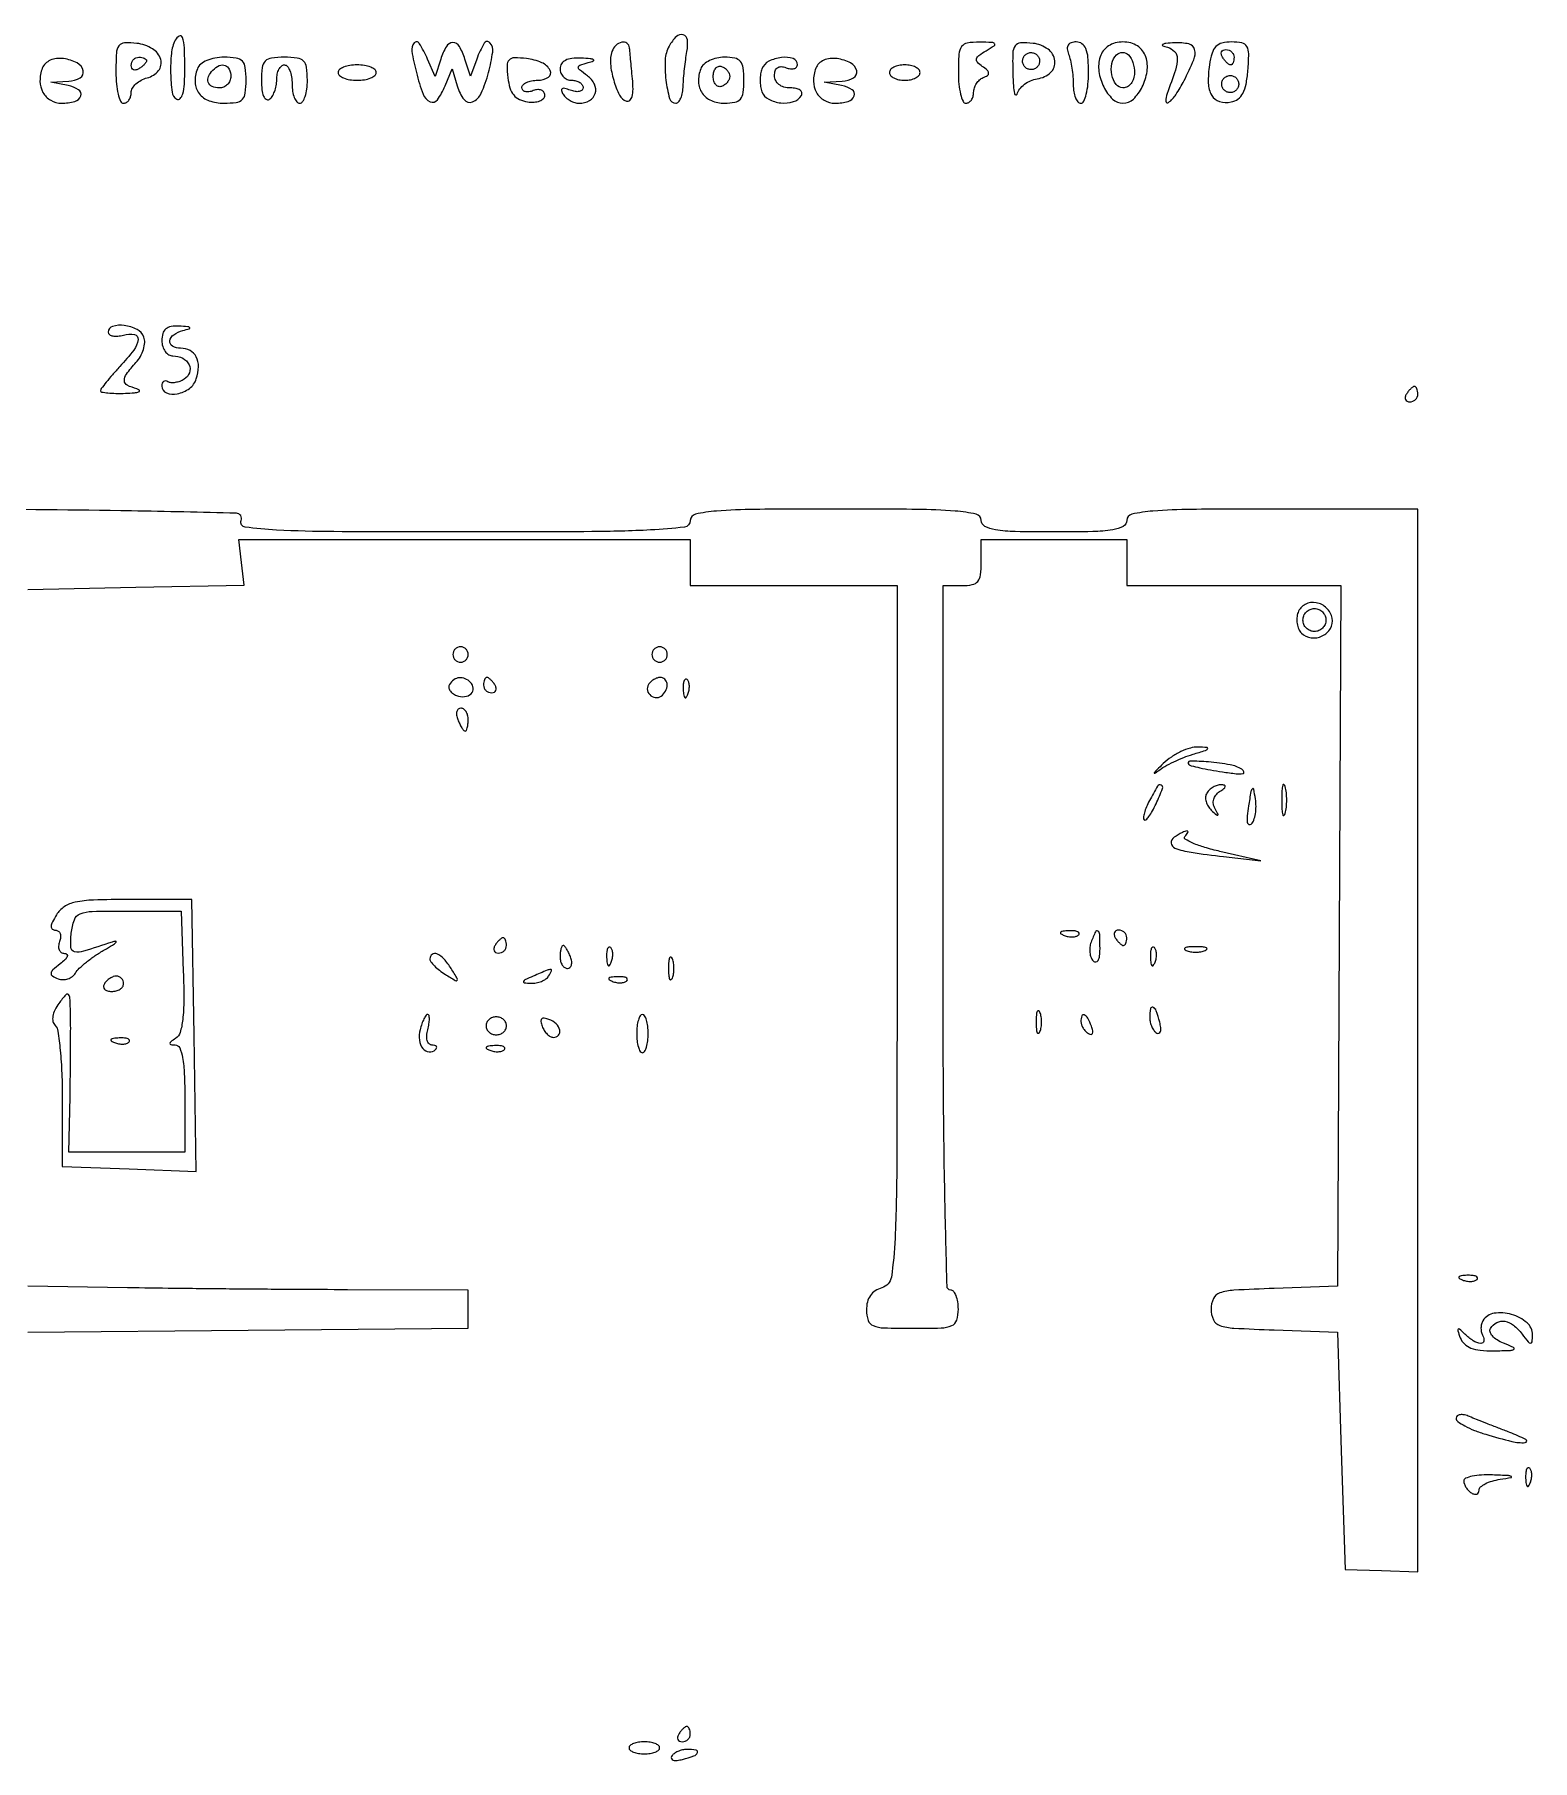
# Model space of a CAD drawing. Extents: x 11 to 385, y 23 to 483.
# Drawn here: x 183.4 to 379, y 255.6 to 481 of the extents above; entities that cross this region are included whole.
import ezdxf

# ---------------------------------------------------------------- set-up
doc = ezdxf.new("R2010")
doc.units = 0
doc.header["$MEASUREMENT"] = 0

msp = doc.modelspace()

# ---------------------------------------------------------------- linework, layer by layer
for points in [[(201.752712, 480.25, 0.087142), (201.249587, 478.496547, 0.032318), (201.144049, 475.921993, 0.027476), (201.33784, 473.460937, 0.224592), (201.935036, 472.54015, 0.357181), (202.383663, 472.599962, 0.122006), (202.727694, 473.21598, 0.051054), (202.939003, 474.488961, 0.01562), (203, 476.440983, 0.010589), (202.941057, 479.223766, 0.068631), (202.691341, 480.60072, 0.458227), (202.27233, 480.775408, 0.16476)], [(266.230582, 479.447544, 0.115714), (265.719778, 477.669843, 0.041874), (265.810443, 475.027705, 0.039407), (266.28981, 472.623091, 0.335626), (267.113499, 472, 0.224115), (267.458618, 472.162873, 0.071452), (267.761419, 472.660937, 0.055272), (267.981008, 473.388409, 0.037445), (268.07431, 474.25, -0.012054), (268.13288, 475.27423, -0.007013), (268.249995, 476.5, -0.007008), (268.40187, 477.72556, -0.011746), (268.568036, 478.75, 0.073439), (268.625064, 480.262885, 0.301643), (268.066398, 480.933115, 0.276874), (267.178002, 480.706074, 0.067645)], [(194, 476.066422, 0.023207), (194.072373, 474.507996, 0.037097), (194.29375, 473.194512, 0.042822), (194.612685, 472.253336, 0.297999), (195, 472, 0.137184), (195.381339, 472.106634, 0.100221), (195.70625, 472.406365, 0.086212), (195.92498, 472.854683, 0.070596), (196, 473.383369, -0.133901), (196.155335, 473.953005, -0.073191), (196.613048, 474.520689, -0.064356), (197.288945, 475.000752, -0.058383), (198.086974, 475.312493, 0.159799), (199.562251, 476.263722, 0.247762), (199.849964, 477.717077, 0.185223), (198.770009, 479.118397, 0.108672), (196.741449, 479.816422, 0.038125), (195.122166, 479.879119, 0.229406), (194.399088, 479.494809, 0.145541), (194.066314, 478.560648, 0.013291)], [(198, 477.559017, -0.151918), (197.934461, 477.34829, -0.038439), (197.70625, 477.066025, -0.035638), (197.382774, 476.768994, -0.029505), (197, 476.5, -0.082592), (196.6179, 476.343488, -0.161196), (196.29375, 476.3746, -0.182303), (196.078288, 476.586039, -0.108972), (196, 476.940983, -0.093332), (196.076123, 477.345238, -0.09642), (196.29375, 477.688914, -0.099167), (196.618444, 477.918938, -0.105053), (197, 478, -0.042167), (197.382849, 477.967655, -0.061769), (197.70625, 477.870461, -0.081139), (197.92554, 477.727648, -0.210953)], [(204.638374, 476.5, 0.100764), (204.34109, 474.72078, 0.156609), (204.864286, 473.269425, 0.145941), (206.173352, 472.326392, 0.083806), (208.106989, 472, 0.033516), (209.716668, 472.108023, 0.168965), (210.508916, 472.509245, 0.162719), (210.89769, 473.325216, 0.030516), (211, 475, 0.030516), (210.89769, 476.674784, 0.162719), (210.508916, 477.490755, 0.168965), (209.716668, 477.891977, 0.033516), (208.106989, 478, 0.045886), (206.931597, 477.891905, 0.056246), (205.877318, 477.570636, 0.065461), (205.070802, 477.088394, 0.134491)], [(213, 474.940983, 0.027979), (213.066344, 473.756294, 0.069343), (213.281216, 472.916013, 0.145541), (213.608231, 472.509855, 0.297719), (214, 472.5, 0.111412), (214.383556, 472.876024, 0.050262), (214.70625, 473.50665, 0.046318), (214.925923, 474.270704, 0.046881), (215, 475.059017, -0.049547), (215.073784, 475.801778, -0.069539), (215.29375, 476.429836, -0.089706), (215.618213, 476.852535, -0.186414), (216, 477, -0.226478), (216.382936, 476.817169, -0.074992), (216.70625, 476.265625, -0.057076), (216.926884, 475.457356, -0.038131), (217, 474.5, 0.038131), (217.073116, 473.542644, 0.057076), (217.29375, 472.734375, 0.074992), (217.617064, 472.182831, 0.226478), (218, 472, 0.254951), (218.384262, 472.209557, 0.06271), (218.70625, 472.88125, 0.048861), (218.927234, 473.850749, 0.031626), (219, 475, 0.030723), (218.896154, 476.688463, 0.167168), (218.5, 477.5, 0.167168), (217.688463, 477.896154, 0.030723), (216, 478, 0.030851), (214.30445, 477.895281, 0.16954), (213.495177, 477.495082, 0.1661), (213.101678, 476.67307, 0.029326)], [(233.227969, 476, 0.026316), (234.100027, 473.192781, 0.197686), (235.023573, 472.189734, 0.360679), (235.9816, 472.440503, 0.058963), (236.981163, 474.25), (237.897878, 476.5), (238.56557, 474.25, 0.086898), (239.454684, 472.463682, 0.348121), (240.554188, 472.164585, 0.189203), (241.697758, 473.292221, 0.039419), (242.654478, 476, 0.029853), (243.201164, 478.681096, 0.218414), (242.83758, 479.905675, 0.512539), (242.086065, 479.833952, 0.043547), (241.109298, 477.766423), (240.283044, 475.532847), (239.574134, 477.766423, 0.054043), (238.844523, 479.421009, 0.269426), (237.998499, 479.9067, 0.26717), (237.151613, 479.413504, 0.053442), (236.419647, 477.75), (235.704519, 475.5), (234.699445, 477.75, 0.032175), (233.611319, 479.817665, 0.512275), (232.938619, 479.868346, 0.219816), (232.64229, 478.782458, 0.020561)], [(245.176484, 475.323516, 0.044848), (245.452232, 473.988717, 0.098502), (245.940549, 473.072608, 0.113644), (246.69016, 472.492769, 0.072876), (247.75, 472.180449, 0.049645), (248.612232, 472.144327, 0.076795), (249.339804, 472.299882, 0.105749), (249.824479, 472.613722, 0.198925), (250, 473.037438, 0.147038), (249.879506, 473.438316, 0.152615), (249.559375, 473.699285, 0.117789), (249.073643, 473.770982, 0.069727), (248.5, 473.638374, -0.055937), (247.925634, 473.488865, -0.100118), (247.440625, 473.516384, -0.147206), (247.122486, 473.710807, -0.184534), (247, 474.031385, -0.202548), (247.156367, 474.401549, -0.084252), (247.611979, 474.715469, -0.06438), (248.285848, 474.92882, -0.044539), (249.083333, 475, 0.137671), (250.469779, 475.38912, 0.39578), (250.71275, 476.267625, 0.172809), (249.602387, 477.291015, 0.071412), (247.599365, 477.823516, 0.027199), (246.021149, 477.922871, 0.205196), (245.346861, 477.640732, 0.198261), (245.072796, 476.95114, 0.025237)], [(252, 476.5, 0.099038), (252.114514, 475.927543, 0.097945), (252.440625, 475.440625, 0.097945), (252.927543, 475.114514, 0.099038), (253.5, 475, -0.062722), (254.073532, 474.92777, -0.08088), (254.559375, 474.715469, -0.098158), (254.884506, 474.400789, -0.152681), (255, 474.031385, -0.206976), (254.863694, 473.716211, -0.140568), (254.511187, 473.534876, -0.090961), (253.97345, 473.527139, -0.049884), (253.335955, 473.701324, 0.026179), (252.613414, 473.936014, 0.196415), (252.263564, 473.891636, 0.357523), (252.170736, 473.652308, 0.059284), (252.394972, 473.169939, 0.074529), (252.77381, 472.722312, 0.053146), (253.311587, 472.34367, 0.053096), (253.91778, 472.086532, 0.073906), (254.5, 472, 0.12798), (255.83949, 472.348565, 0.194195), (256.584821, 473.273973, 0.189094), (256.489059, 474.478105, 0.122175), (255.580862, 475.564531, -0.01092), (254.529729, 476.368945, -0.242549), (254.377717, 476.709488, -0.30877), (254.582354, 476.975881, -0.015934), (255.678087, 477.296825, 0.031786), (256.335452, 477.512206, 0.612186), (256.350808, 477.678722, 0.122452), (255.946816, 477.812782, 0.008639), (254.75, 477.883999, 0.03699), (253.540605, 477.845541, 0.090377), (252.689, 477.595118, 0.135487), (252.186045, 477.13992, 0.142417)], [(258.774718, 478.75, 0.109367), (258.580351, 477.138876, 0.046624), (258.994881, 474.994898, 0.045554), (259.754763, 473.065652, 0.198233), (260.664916, 472.278361, 0.274858), (261.100231, 472.373294, 0.140179), (261.398702, 472.870016, 0.066887), (261.522076, 473.821483, 0.023308), (261.45117, 475.204222, -0.000269), (261.322626, 476.521111, -0.00033), (261.203948, 477.752178, -0.000274), (261.105408, 478.787431, -0.00236), (261.063836, 479.25, 0.221828), (260.729868, 479.831269, 0.209946), (260.058333, 479.96658, 0.140829), (259.282954, 479.548144, 0.11505)], [(270.361626, 476.5, 0.099886), (270.070323, 474.775027, 0.144102), (270.551181, 473.314458, 0.143736), (271.747865, 472.344768, 0.099194), (273.468615, 472, 0.046258), (274.815545, 472.124881, 0.172948), (275.539051, 472.546281, 0.146144), (275.902395, 473.380785, 0.030112), (276, 475, 0.030112), (275.902395, 476.619215, 0.146144), (275.539051, 477.453719, 0.172948), (274.815545, 477.875119, 0.046258), (273.468615, 478, 0.055002), (272.457712, 477.888458, 0.057561), (271.511741, 477.559375, 0.06413), (270.767801, 477.074238, 0.125259)], [(278.361626, 476.5, 0.055611), (278.183129, 475.816089, 0.036064), (278.12419, 475, 0.036064), (278.183129, 474.183911, 0.055611), (278.361626, 473.5, 0.182021), (279.236451, 472.515555, 0.0971), (280.818495, 472.042427, 0.097302), (282.459263, 472.202068, 0.183581), (283.5, 473, 0.202618), (283.558599, 473.378123, 0.181468), (283.33165, 473.70625, 0.104212), (282.804599, 473.928459, 0.047867), (282.059017, 474, -0.067834), (281.229093, 474.113115, -0.098262), (280.570322, 474.445116, -0.113153), (280.150186, 474.961765, -0.114848), (280, 475.606989, -0.077669), (280.099775, 476.245425, -0.166102), (280.393809, 476.640962, -0.166138), (280.868337, 476.773866, -0.07771), (281.5, 476.638374, 0.055937), (282.074366, 476.488865, 0.100118), (282.559375, 476.516384, 0.147206), (282.877514, 476.710807, 0.184534), (283, 477.031385, 0.32549), (282.427264, 477.817982, 0.106946), (280.916691, 477.968044, 0.086969), (279.247983, 477.474498, 0.187999)], [(304, 476, 0.023598), (304.07239, 474.467056, 0.037669), (304.29375, 473.175, 0.04382), (304.612873, 472.251055, 0.295869), (305, 472, 0.140362), (305.381338, 472.109202, 0.099913), (305.70625, 472.416146, 0.085122), (305.925077, 472.8752, 0.068857), (306, 473.416667, -0.080037), (306.093358, 473.99615, -0.064268), (306.367188, 474.566178, -0.065096), (306.772087, 475.040891, -0.087504), (307.25, 475.340536, 0.053056), (307.805912, 475.638108, 0.270024), (307.951349, 475.942412, 0.193169), (307.773103, 476.299242, 0.02876), (307.130023, 476.807036, -0.052109), (306.503399, 477.351112, -0.253048), (306.388276, 477.790984, -0.17745), (306.689534, 478.239992, -0.025575), (307.630023, 478.852758, 0.012248), (308.700075, 479.510012, 0.441438), (308.742459, 479.766027, 0.220736), (308.415432, 479.931707, 0.005843), (306.75, 479.969591, 0.042151), (305.165992, 479.853442, 0.204661), (304.419974, 479.384484, 0.136644), (304.074907, 478.39085, 0.015662)], [(311.116001, 475.816422, 0.010181), (311.189653, 474.258147, 0.035741), (311.328787, 473.263948, 0.285379), (311.501321, 473.084757, 0.411402), (311.677483, 473.188506, -0.102149), (312.010217, 473.857489, -0.064146), (312.63498, 474.472514, -0.060514), (313.441475, 474.943481, -0.06667), (314.311481, 475.188506, 0.152666), (316.047755, 476.015206, 0.240525), (316.603887, 477.532385, 0.208302), (315.710184, 479.052576, 0.129222), (313.75, 479.816422, 0.03795), (312.105929, 479.880073, 0.242413), (311.40168, 479.483536, 0.142044), (311.103911, 478.521366, 0.0112)], [(314.447214, 476.91459, -0.099038), (314.151486, 476.597789, -0.097945), (313.755524, 476.417584, -0.097945), (313.320774, 476.401684, -0.099038), (312.91459, 476.552786, -0.099038), (312.597789, 476.848514, -0.097945), (312.417584, 477.244476, -0.097945), (312.401684, 477.679226, -0.099038), (312.552786, 478.08541, -0.099038), (312.848514, 478.402211, -0.097945), (313.244476, 478.582416, -0.097945), (313.679226, 478.598316, -0.099038), (314.08541, 478.447214, -0.099038), (314.402211, 478.151486, -0.097945), (314.582416, 477.755524, -0.097945), (314.598316, 477.320774, -0.099038)], [(318.393011, 478.418213, -0.037334), (318.626269, 477.641583, -0.016637), (318.821697, 476.590725, -0.016361), (318.955618, 475.459904, -0.021293), (319, 474.418213, 0.03946), (319.073191, 473.49225, 0.058656), (319.29375, 472.71035, 0.077138), (319.617261, 472.178026, 0.22119), (320, 472, 0.295869), (320.387127, 472.251055, 0.04382), (320.70625, 473.175, 0.037669), (320.92761, 474.467056, 0.023598), (321, 476, 0.019442), (320.923945, 477.955252, 0.076211), (320.649563, 479.127718, 0.145092), (320.147221, 479.761545, 0.154318), (319.393011, 480, 0.076855), (318.737605, 479.898658, 0.176865), (318.348199, 479.59835, 0.16701), (318.230887, 479.103551, 0.067159)], [(322.511989, 478.037773, 0.112925), (322.356457, 476.155312, 0.079438), (322.988783, 474.11843, 0.08703), (324.143761, 472.544851, 0.193358), (325.5, 472, 0.193358), (326.856239, 472.544851, 0.08703), (328.011217, 474.11843, 0.079438), (328.643543, 476.155312, 0.112925), (328.488011, 478.037773, 0.084981), (328.067079, 478.852493, 0.086033), (327.400601, 479.476769, 0.08095), (326.525756, 479.866951, 0.064584), (325.5, 480, 0.064584), (324.474244, 479.866951, 0.08095), (323.599399, 479.476769, 0.086033), (322.932921, 478.852493, 0.084981)], [(327, 475.940983, -0.075715), (326.887055, 475.199409, -0.089148), (326.559375, 474.570164, -0.100726), (326.07204, 474.149516, -0.128528), (325.5, 474, -0.23786), (324.596501, 474.455589, -0.110313), (324.049944, 475.689495, -0.096656), (324.043202, 477.179555, -0.150422), (324.63948, 478.306147, -0.200942), (325.423574, 478.627349, -0.197139), (326.210711, 478.297246, -0.124017), (326.799531, 477.309671, -0.072845)], [(331.291574, 479.302668, -0.136389), (332.234565, 478.756188, -0.197609), (332.591032, 477.874675, -0.077887), (332.340147, 476.333517, -0.010662), (331.255784, 473.25, 0.101306), (331.098598, 472.260624, 0.60637), (331.457404, 472.093346, 0.084768), (332.402722, 473.112695, 0.025344), (333.47432, 474.95034, 0.020183), (334.741982, 477.66491, 0.16132), (334.846332, 479.023768, 0.288584), (334.107947, 479.733554, 0.061555), (332.25, 479.883999, 0.009565), (331.094161, 479.813073, 0.116727), (330.675296, 479.677596, 0.609729), (330.686973, 479.509867, 0.03804)], [(336.790106, 477.023261, 0.042226), (336.641693, 474.606271, 0.126643), (337.087441, 473.026553, 0.191678), (338.09642, 472.235252, 0.119007), (339.619827, 472.159924, 0.112915), (340.50713, 472.548076, 0.111128), (341.143559, 473.285226, 0.075206), (341.564905, 474.473609, 0.026966), (341.810365, 476.258317, 0.016109), (341.921169, 478.448709, 0.135101), (341.678163, 479.399417, 0.216377), (341.035837, 479.863618, 0.049943), (339.673865, 480, 0.058402), (338.42678, 479.853837, 0.142942), (337.631308, 479.401224, 0.120677), (337.123828, 478.533784, 0.03587)], [(340, 478, -0.042167), (339.967655, 477.617151, -0.061769), (339.870461, 477.29375, -0.081139), (339.727648, 477.07446, -0.210953), (339.559017, 477, -0.151918), (339.34829, 477.065539, -0.038439), (339.066025, 477.29375, -0.035638), (338.768994, 477.617226, -0.029505), (338.5, 478, -0.082592), (338.343488, 478.3821, -0.161196), (338.3746, 478.70625, -0.182303), (338.586039, 478.921712, -0.108972), (338.940983, 479, -0.093332), (339.345238, 478.923877, -0.09642), (339.688914, 478.70625, -0.099167), (339.918938, 478.381556, -0.105053)], [(184.38854, 476.570137, 0.09405), (184.085255, 474.892589, 0.124489), (184.47739, 473.396833, 0.138615), (185.487256, 472.375136, 0.129656), (186.909598, 472, 0.067292), (188.6202, 472.231267, 0.24073), (189.409645, 472.95389, 0.357047), (189.136089, 473.755708, 0.091817), (187.764831, 474.292323), (185.5, 474.727636), (187.833333, 474.863818, 0.116177), (189.316718, 475.305856, 0.32903), (189.726365, 476.237848, 0.222599), (188.938577, 477.253572, 0.081931), (187.167201, 477.820137, 0.063906), (186.252824, 477.836988, 0.078542), (185.430122, 477.612861, 0.087722), (184.786593, 477.174738, 0.108336)], [(209, 475.5, -0.099038), (208.885486, 474.927543, -0.097945), (208.559375, 474.440625, -0.097945), (208.072457, 474.114514, -0.099038), (207.5, 474, -0.103678), (206.569797, 474.19498, -0.206496), (206.066255, 474.735179, -0.193059), (206.095775, 475.503522, -0.091649), (206.666667, 476.333333, -0.091649), (207.496478, 476.904225, -0.193059), (208.264821, 476.933745, -0.206496), (208.80502, 476.430203, -0.103678)], [(223, 476, 0.226478), (223.182831, 475.617064, 0.074992), (223.734375, 475.29375, 0.057076), (224.542644, 475.073116, 0.038131), (225.5, 475, 0.038131), (226.457356, 475.073116, 0.057076), (227.265625, 475.29375, 0.074992), (227.817169, 475.617064, 0.226478), (228, 476, 0.226478), (227.817169, 476.382936, 0.074992), (227.265625, 476.70625, 0.057076), (226.457356, 476.926884, 0.038131), (225.5, 477, 0.038131), (224.542644, 476.926884, 0.057076), (223.734375, 476.70625, 0.074992), (223.182831, 476.382936, 0.226478)], [(274.15, 475.5, -0.102038), (274.069583, 475.110048, -0.070382), (273.834219, 474.723802, -0.066918), (273.485911, 474.399741, -0.073624), (273.075, 474.191667, -0.159683), (272.666526, 474.189601, -0.143818), (272.315781, 474.428177, -0.107546), (272.079656, 474.888977, -0.064908), (272, 475.5, -0.064908), (272.079656, 476.111023, -0.107546), (272.315781, 476.571823, -0.143818), (272.666526, 476.810399, -0.159683), (273.075, 476.808333, -0.073624), (273.485911, 476.600259, -0.066918), (273.834219, 476.276198, -0.070382), (274.069583, 475.889952, -0.102038)], [(285.38854, 476.570137, 0.09405), (285.085255, 474.892589, 0.124489), (285.47739, 473.396833, 0.138615), (286.487256, 472.375136, 0.129656), (287.909598, 472, 0.067292), (289.6202, 472.231267, 0.24073), (290.409645, 472.95389, 0.357047), (290.136089, 473.755708, 0.091817), (288.764831, 474.292323), (286.5, 474.727636), (288.833333, 474.863818, 0.116177), (290.316718, 475.305856, 0.32903), (290.726365, 476.237848, 0.222599), (289.938577, 477.253572, 0.081931), (288.167201, 477.820137, 0.063906), (287.252824, 477.836988, 0.078542), (286.430122, 477.612861, 0.087722), (285.786593, 477.174738, 0.108336)], [(295, 476, 0.191087), (295.151477, 475.618118, 0.088204), (295.5875, 475.29375, 0.068025), (296.234582, 475.073693, 0.048028), (297, 475, 0.048028), (297.765418, 475.073693, 0.068025), (298.4125, 475.29375, 0.088204), (298.848523, 475.618118, 0.191087), (299, 476, 0.191087), (298.848523, 476.381882, 0.088204), (298.4125, 476.70625, 0.068025), (297.765418, 476.926307, 0.048028), (297, 477, 0.048028), (296.234582, 476.926307, 0.068025), (295.5875, 476.70625, 0.088204), (295.151477, 476.381882, 0.191087)], [(340.447214, 473.91459, -0.099038), (340.151486, 473.597789, -0.097945), (339.755524, 473.417584, -0.097945), (339.320774, 473.401684, -0.099038), (338.91459, 473.552786, -0.099038), (338.597789, 473.848514, -0.097945), (338.417584, 474.244476, -0.097945), (338.401684, 474.679226, -0.099038), (338.552786, 475.08541, -0.099038), (338.848514, 475.402211, -0.097945), (339.244476, 475.582416, -0.097945), (339.679226, 475.598316, -0.099038), (340.08541, 475.447214, -0.099038), (340.402211, 475.151486, -0.097945), (340.582416, 474.755524, -0.097945), (340.598316, 474.320774, -0.099038)], [(193, 442.09362, 0.24384), (193.157535, 441.789795, 0.106581), (193.5875, 441.607123, 0.070464), (194.233678, 441.575635, 0.040966), (195, 441.710251, -0.104574), (196.415828, 441.777393, -0.402513), (196.896124, 441.138264, -0.134457), (196.335365, 439.767068, -0.022978), (194.5, 437.594501, 0.007721), (193.542121, 436.528373, 0.011263), (192.734375, 435.557619, 0.006933), (192.092856, 434.726935, 0.162339), (192, 434.448478, 0.36519), (192.144752, 434.276722, 0.017072), (192.954688, 434.165816, 0.021463), (194.003948, 434.103809, 0.012947), (195.25, 434.116001, 0.013336), (196.408115, 434.188301, 0.069126), (197.03125, 434.332266, 0.544712), (197.068307, 434.507703, 0.132213), (196.75, 434.689326, -0.052921), (195.487505, 435.166486, -0.273087), (195.100168, 435.770091, -0.173105), (195.369002, 436.622636, -0.021826), (196.621281, 438.134014, 0.055548), (197.197529, 438.933416, 0.053335), (197.593029, 439.850824, 0.057722), (197.76016, 440.743179, 0.109494), (197.652666, 441.462755, 0.185592), (196.768837, 442.443601, 0.084098), (195.092148, 442.966988, 0.104293), (193.573375, 442.855821, 0.334137)], [(200, 441, 0.070352), (200.108083, 440.235643, 0.086062), (200.423289, 439.5875, 0.100183), (200.891481, 439.154167, 0.137622), (201.440983, 439, -0.119866), (202.719189, 438.689107, -0.16138), (203.54565, 437.842928, -0.198985), (203.608631, 436.807808, -0.172983), (202.925861, 435.95418, -0.049309), (202.357804, 435.676239, -0.050802), (201.75195, 435.51832, -0.05604), (201.19959, 435.495383, -0.121369), (200.797746, 435.625, 0.111548), (200.494014, 435.72951, 0.183592), (200.234338, 435.662119, 0.15914), (200.059818, 435.426791, 0.080793), (200, 435.059017, 0.3045), (200.593372, 434.17502, 0.149303), (202.005661, 434.044637, 0.10703), (203.608527, 434.755834, 0.159485), (204.49716, 435.991051, 0.06767), (204.778305, 437.607566, 0.128444), (204.493972, 438.888552, 0.157426), (203.679184, 439.702034, 0.118629), (202.440983, 440, -0.126116), (201.386907, 440.270168, -0.309865), (201.043784, 440.94898, -0.212555), (201.543296, 441.760384, -0.086336), (202.75, 442.310674, 0.01159), (203.5883, 442.550633, 0.541772), (203.62878, 442.693656, 0.197309), (203.392295, 442.812001, 0.005718), (202.25, 442.883999, 0.052892), (201.202334, 442.827186, 0.135122), (200.51675, 442.514025, 0.149531), (200.129471, 441.918817, 0.070109)], [(362.5, 434, 0.082592), (362.343488, 433.6179, 0.161196), (362.3746, 433.29375, 0.182303), (362.586039, 433.078288, 0.108972), (362.940983, 433, 0.093332), (363.345238, 433.076123, 0.09642), (363.688914, 433.29375, 0.099167), (363.918938, 433.618444, 0.105053), (364, 434, 0.042167), (363.967655, 434.382849, 0.061769), (363.870461, 434.70625, 0.081139), (363.727648, 434.92554, 0.210953), (363.559017, 435, 0.151918), (363.34829, 434.934461, 0.038439), (363.066025, 434.70625, 0.035638), (362.768994, 434.382774, 0.029505)], [(348.364193, 405.506689, 0.071134), (348.202853, 404.799741, 0.060571), (348.232436, 404.034636, 0.062889), (348.439231, 403.329453, 0.093908), (348.8, 402.8, 0.166747), (350.064085, 402.18165, 0.144478), (351.52681, 402.421425, 0.150092), (352.587197, 403.404159, 0.180854), (352.812423, 404.735492, 0.154135), (352.089035, 406.071954, 0.150407), (350.722281, 406.766633, 0.164257), (349.290763, 406.544505, 0.18322)], [(352, 404.5, -0.099038), (351.885486, 403.927543, -0.097945), (351.559375, 403.440625, -0.097945), (351.072457, 403.114514, -0.099038), (350.5, 403, -0.099038), (349.927543, 403.114514, -0.097945), (349.440625, 403.440625, -0.097945), (349.114514, 403.927543, -0.099038), (349, 404.5, -0.099038), (349.114514, 405.072457, -0.097945), (349.440625, 405.559375, -0.097945), (349.927543, 405.885486, -0.099038), (350.5, 406, -0.099038), (351.072457, 405.885486, -0.097945), (351.559375, 405.559375, -0.097945), (351.885486, 405.072457, -0.099038)], [(238, 400, 0.099038), (238.076342, 399.618362, 0.097945), (238.29375, 399.29375, 0.097945), (238.618362, 399.076342, 0.099038), (239, 399, 0.099038), (239.381638, 399.076342, 0.097945), (239.70625, 399.29375, 0.097945), (239.923658, 399.618362, 0.099038), (240, 400, 0.099038), (239.923658, 400.381638, 0.097945), (239.70625, 400.70625, 0.097945), (239.381638, 400.923658, 0.099038), (239, 401, 0.099038), (238.618362, 400.923658, 0.097945), (238.29375, 400.70625, 0.097945), (238.076342, 400.381638, 0.099038)], [(264, 400, 0.099038), (264.076342, 399.618362, 0.097945), (264.29375, 399.29375, 0.097945), (264.618362, 399.076342, 0.099038), (265, 399, 0.099038), (265.381638, 399.076342, 0.097945), (265.70625, 399.29375, 0.097945), (265.923658, 399.618362, 0.099038), (266, 400, 0.099038), (265.923658, 400.381638, 0.097945), (265.70625, 400.70625, 0.097945), (265.381638, 400.923658, 0.099038), (265, 401, 0.099038), (264.618362, 400.923658, 0.097945), (264.29375, 400.70625, 0.097945), (264.076342, 400.381638, 0.099038)], [(237.564761, 396.104785, 0.157124), (237.469774, 395.719764, 0.122649), (237.603542, 395.307713, 0.09637), (237.955788, 394.929702, 0.065622), (238.473719, 394.648459, 0.114361), (239.527336, 394.501405, 0.167129), (240.375239, 394.880315, 0.22676), (240.655717, 395.596295, 0.180107), (240.306147, 396.36052, 0.09362), (239.599325, 396.842738, 0.126932), (238.839525, 396.964961, 0.130395), (238.130319, 396.704194, 0.101736)], [(242, 396, 0.105053), (242.081062, 395.618444, 0.099167), (242.311086, 395.29375, 0.09642), (242.654762, 395.076123, 0.093332), (243.059017, 395, 0.108972), (243.413961, 395.078288, 0.182303), (243.6254, 395.29375, 0.161196), (243.656512, 395.6179, 0.082592), (243.5, 396, 0.029505), (243.231006, 396.382774, 0.035638), (242.933975, 396.70625, 0.038439), (242.65171, 396.934461, 0.151918), (242.440983, 397, 0.210953), (242.272352, 396.92554, 0.081139), (242.129539, 396.70625, 0.061769), (242.032345, 396.382849, 0.042167)], [(263.542705, 396.069098, 0.195483), (263.412739, 395.300347, 0.177971), (263.849183, 394.620737, 0.173509), (264.632003, 394.375083, 0.18866), (265.36052, 394.693853, 0.094258), (265.860497, 395.428701, 0.135693), (265.969472, 396.203471, 0.182678), (265.664889, 396.772622, 0.181466), (265.059017, 397, 0.08447), (264.65652, 396.931514, 0.05343), (264.225445, 396.726548, 0.051896), (263.832549, 396.425195, 0.064898)], [(268.078947, 395.416667, 0.018894), (268.137993, 394.670344, 0.168741), (268.279315, 394.37858, 0.470617), (268.461564, 394.395823, 0.054073), (268.683114, 394.8125, 0.051402), (268.839148, 395.359369, 0.05415), (268.876576, 395.916927, 0.060344), (268.797407, 396.402231, 0.126455), (268.604167, 396.729167, 0.296942), (268.385309, 396.77538, 0.208169), (268.200665, 396.592839, 0.077125), (268.089945, 396.112848, 0.028489)], [(238.638374, 391.5, 0.02136), (238.887494, 390.925442, 0.030395), (239.160341, 390.440625, 0.030693), (239.420671, 390.087111, 0.222225), (239.606989, 390, 0.289661), (239.758929, 390.096084, 0.046727), (239.884553, 390.440625, 0.039339), (239.971531, 390.925176, 0.024748), (240, 391.5, 0.062722), (239.92777, 392.073532, 0.08088), (239.715469, 392.559375, 0.098158), (239.400789, 392.884506, 0.152681), (239.031385, 393, 0.184534), (238.710807, 392.877514, 0.147206), (238.516384, 392.559375, 0.100118), (238.488865, 392.074366, 0.055937)], [(330.756754, 385.75, 0.0048), (329.918516, 384.933522, 0.043938), (329.590592, 384.545088, 0.8182), (329.640648, 384.492229, 0.024822), (330.093541, 384.807747, -0.036796), (330.943417, 385.37012, -0.016745), (332.127581, 385.982881, -0.016476), (333.424653, 386.548302, -0.021748), (334.64255, 386.971794, 0.004017), (336.253942, 387.468829, 0.164012), (336.545635, 387.68256, 0.580131), (336.470113, 387.843792, 0.010557), (335.305764, 387.914047, 0.082343), (334.296268, 387.787031, 0.038658), (333.06437, 387.313814, 0.036943), (331.819749, 386.60468, 0.042754)], [(334.083333, 385.641541, 0.117893), (334.406135, 385.475231, 0.006122), (335.552604, 385.208252, 0.009424), (336.937313, 384.93087, 0.006685), (338.5, 384.669883, 0.00922), (340.27401, 384.431317, 0.062994), (341.154547, 384.440637, 0.485863), (341.286238, 384.665478, 0.158433), (341, 385.013029, 0.099358), (339.501773, 385.593303, 0.02021), (336.66527, 385.967129, 0.025123), (334.238123, 386.065201, 0.691982)], [(328.954163, 380.914354, 0.022446), (328.557075, 380.084944, 0.032495), (328.288802, 379.318408, 0.033872), (328.16017, 378.69654, 0.234579), (328.256539, 378.410128, 0.404981), (328.490621, 378.406426, 0.043766), (328.88733, 378.850122, 0.034614), (329.348509, 379.565096, 0.019039), (329.816121, 380.495774, 0.012202), (330.665426, 382.487206, 0.392888), (330.490312, 382.938688, 0.388664), (330.022928, 382.799562, 0.012173)], [(336.446149, 381.912868, 0.122017), (336.284596, 381.409812, 0.081025), (336.34163, 380.803488, 0.073242), (336.602762, 380.188786, 0.069452), (337.033837, 379.662868, 0.005334), (337.703852, 379.057403, 0.285821), (337.866377, 379.029945, 0.443662), (337.909938, 379.150694, 0.007094), (337.518589, 379.861803, -0.091885), (337.307213, 380.470894, -0.103987), (337.342073, 381.087735, -0.101734), (337.624449, 381.648549, -0.084441), (338.121885, 382.096491, 0.022578), (338.682951, 382.488428, 0.178934), (338.848863, 382.752023, 0.398269), (338.742976, 382.924583, 0.062466), (338.309017, 382.984687, 0.079721), (337.803672, 382.910249, 0.054241), (337.270519, 382.676157, 0.053483), (336.791435, 382.327606, 0.070464)], [(341.881162, 380.218582, 0.01715), (341.71055, 378.9135, 0.063014), (341.735621, 378.082665, 0.246244), (341.944935, 377.800895, 0.318785), (342.253246, 377.853246, 0.112154), (342.579167, 378.370767, 0.043618), (342.790931, 379.195048, 0.040388), (342.871906, 380.161929, 0.039733), (342.797245, 381.134665, 0.009743), (342.570202, 382.414946, 0.599836), (342.39376, 382.468599, 0.152988), (342.209184, 382.115594, 0.003467)], [(346.232003, 381, 0.011065), (346.259713, 379.748017, 0.052887), (346.366341, 379.042188, 0.542911), (346.521012, 378.99086, 0.161593), (346.689326, 379.25, 0.039571), (346.831531, 380.047266, 0.024357), (346.877971, 381, 0.024357), (346.831531, 381.952734, 0.039571), (346.689326, 382.75, 0.161593), (346.521012, 383.00914, 0.542911), (346.366341, 382.957812, 0.052887), (346.259713, 382.251983, 0.011065)], [(332.166154, 376.123851, 0.279391), (331.796952, 375.380412, 0.286632), (332.288493, 374.723309, 0.0559), (334.398245, 374.165298, 0.009008), (338.622151, 373.617922), (343.5, 373.074955), (338.163215, 374.287477, -0.01548), (336.168516, 374.806096, -0.029819), (334.615438, 375.364134, -0.038564), (333.621126, 375.883879, -0.482976), (333.579882, 376.25, 0.063306), (333.986652, 376.772766, 0.611249), (333.87152, 376.95539, 0.10338), (333.261278, 376.769942, 0.015982)], [(186.232073, 366, 0.022704), (185.712098, 365.076587, 0.100528), (185.548374, 364.478178, 0.245609), (185.697076, 364.140675, 0.170141), (186.098515, 364, -0.15667), (186.475721, 363.878832, -0.152081), (186.717227, 363.559375, -0.112952), (186.776025, 363.073868, -0.065588), (186.638374, 362.5, 0.073193), (186.509444, 361.924209, 0.118448), (186.589821, 361.431283, 0.148), (186.863963, 361.100005, 0.140804), (187.281385, 360.968197, -0.193582), (187.589559, 360.834794, -0.299877), (187.644404, 360.560215, -0.105101), (187.349558, 360.124555, -0.029353), (186.72061, 359.586463, 0.017284), (185.769783, 358.811924, 0.179424), (185.532963, 358.375926, 0.301083), (185.699675, 358.023992, 0.044304), (186.444163, 357.6598, 0.089124), (187.076886, 357.539014, 0.081393), (187.733698, 357.63934, 0.082987), (188.313239, 357.94076, 0.098538), (188.723553, 358.400029, -0.070856), (189.218655, 359.019601, -0.020061), (190.153169, 359.831023, -0.019786), (191.294592, 360.672606, -0.019731), (192.5, 361.422149, 0.008904), (193.560988, 362.050453, 0.06177), (194.03125, 362.427516, 0.691688), (193.974909, 362.547601, 0.062156), (193.5, 362.4502, -0.00609), (189.764128, 361.235923, -0.129925), (188.611795, 361.185559, -0.33919), (188.110086, 361.77874, -0.04045), (188.170312, 363.61253, -0.058386), (188.577081, 365.347243, -0.21538), (189.342948, 366.135102, -0.088333), (190.890623, 366.447323, -0.005714), (195.5, 366.5), (202.5, 366.5), (202.795002, 358.586829, -0.009271), (202.865049, 354.845434, -0.02855), (202.721121, 352.31893, -0.041427), (202.386985, 350.64303, -0.183489), (201.795002, 349.852142, 0.014135), (201.15741, 349.421925, 0.227619), (201.036019, 349.200425, 0.395034), (201.158725, 349.054363, 0.026856), (201.75, 349.015313, -0.297977), (202.325901, 348.628506, -0.056013), (202.70481, 347.350554, -0.033976), (202.93439, 345.24108, -0.010121), (203, 342), (203, 335), (195.434705, 335), (187.86941, 335), (188.007872, 342.25, 0.001683), (188.055508, 345.278082, 0.001564), (188.084168, 348.381144, 0.001558), (188.09242, 351.140638, 0.005283), (188.073167, 352.94113, 0.005486), (188.002867, 355.121511, 0.188211), (187.798579, 355.58484, 0.438731), (187.458314, 355.570051, 0.016166), (186.567321, 354.44113, 0.042563), (186.032358, 353.57004, 0.073739), (185.766932, 352.764942, 0.096719), (185.781752, 352.078604, 0.141374), (186.067321, 351.55, -0.161305), (186.435839, 350.799306, -0.010107), (186.726025, 348.31491, -0.01408), (186.932155, 345.28411, -0.009938), (187, 341.870969), (187, 333.141938), (195.75, 332.820969), (204.5, 332.5), (204.206375, 350.25), (203.91275, 368), (195.696922, 368, 0.007246), (191.059791, 367.932797, 0.044846), (188.69633, 367.651135, 0.093392), (187.263088, 367.054461, 0.108376)], [(243.5, 362, 0.082592), (243.343488, 361.6179, 0.161196), (243.3746, 361.29375, 0.182303), (243.586039, 361.078288, 0.108972), (243.940983, 361, 0.093332), (244.345238, 361.076123, 0.09642), (244.688914, 361.29375, 0.099167), (244.918938, 361.618444, 0.105053), (245, 362, 0.042167), (244.967655, 362.382849, 0.061769), (244.870461, 362.70625, 0.081139), (244.727648, 362.92554, 0.210953), (244.559017, 363, 0.151918), (244.34829, 362.934461, 0.038439), (244.066025, 362.70625, 0.035638), (243.768994, 362.382774, 0.029505)], [(317.8125, 363.316886, 0.051402), (318.359369, 363.160852, 0.05415), (318.916927, 363.123424, 0.060344), (319.402231, 363.202593, 0.126455), (319.729167, 363.395833, 0.296942), (319.77538, 363.614691, 0.208169), (319.592839, 363.799335, 0.077125), (319.112848, 363.910055, 0.028489), (318.416667, 363.921053, 0.018894), (317.670344, 363.862007, 0.168741), (317.37858, 363.720685, 0.470617), (317.395823, 363.538436, 0.054073)], [(321.335833, 362.432783, 0.062239), (321.171613, 361.767743, 0.058096), (321.170413, 361.066618, 0.062267), (321.323813, 360.436283, 0.10597), (321.617217, 359.982783, 0.220081), (321.958666, 359.857314, 0.249147), (322.25, 360.043829, 0.097587), (322.442885, 360.628964, 0.030976), (322.5, 361.55, 0.008963), (322.466225, 363.434077, 0.225236), (322.234358, 363.880617, 0.479197), (321.912795, 363.800238, 0.016429)], [(324.5, 363, 0.029505), (324.768994, 362.617226, 0.035638), (325.066025, 362.29375, 0.038439), (325.34829, 362.065539, 0.151918), (325.559017, 362, 0.210953), (325.727648, 362.07446, 0.081139), (325.870461, 362.29375, 0.061769), (325.967655, 362.617151, 0.042167), (326, 363, 0.105053), (325.918938, 363.381556, 0.099167), (325.688914, 363.70625, 0.09642), (325.345238, 363.923877, 0.093332), (324.940983, 364, 0.108972), (324.586039, 363.921712, 0.182303), (324.3746, 363.70625, 0.161196), (324.343488, 363.3821, 0.082592)], [(235, 360.240547, 0.164658), (235.126241, 359.867596, 0.033168), (235.594129, 359.333143, 0.031759), (236.248216, 358.757261, 0.025045), (237.022568, 358.217979, 0.004611), (238.316159, 357.426605, 0.343979), (238.545135, 357.454865, 0.343979), (238.573395, 357.683841, 0.004611), (237.782021, 358.977432, 0.042928), (236.8441, 360.226564, 0.104059), (235.91908, 360.906081, 0.274613), (235.297641, 360.837563, 0.235454)], [(252, 360.5, 0.062722), (252.07223, 359.926468, 0.08088), (252.284531, 359.440625, 0.098158), (252.599211, 359.115494, 0.152681), (252.968615, 359, 0.184534), (253.289193, 359.122486, 0.147206), (253.483616, 359.440625, 0.100118), (253.511135, 359.925634, 0.055937), (253.361626, 360.5, 0.02136), (253.112506, 361.074558, 0.030395), (252.839659, 361.559375, 0.030693), (252.579329, 361.912889, 0.222225), (252.393011, 362, 0.289661), (252.241071, 361.903916, 0.046727), (252.115447, 361.559375, 0.039339), (252.028469, 361.074824, 0.024748)], [(258.078947, 360.416667, 0.018894), (258.137993, 359.670344, 0.168741), (258.279315, 359.37858, 0.470617), (258.461564, 359.395823, 0.054073), (258.683114, 359.8125, 0.051402), (258.839148, 360.359369, 0.05415), (258.876576, 360.916927, 0.060344), (258.797407, 361.402231, 0.126455), (258.604167, 361.729167, 0.296942), (258.385309, 361.77538, 0.208169), (258.200665, 361.592839, 0.077125), (258.089945, 361.112848, 0.028489)], [(329.078947, 360.416667, 0.018894), (329.137993, 359.670344, 0.168741), (329.279315, 359.37858, 0.470617), (329.461564, 359.395823, 0.054073), (329.683114, 359.8125, 0.051402), (329.839148, 360.359369, 0.05415), (329.876576, 360.916927, 0.060344), (329.797407, 361.402231, 0.126455), (329.604167, 361.729167, 0.296942), (329.385309, 361.77538, 0.208169), (329.200665, 361.592839, 0.077125), (329.089945, 361.112848, 0.028489)], [(333.75, 361.337719, 0.057986), (334.320008, 361.181385, 0.037979), (335, 361.12966, 0.037979), (335.679992, 361.181385, 0.057986), (336.25, 361.337719, 0.174857), (336.459382, 361.525001, 0.447206), (336.398438, 361.693942, 0.078554), (335.89144, 361.810911, 0.017491), (335, 361.842105, 0.017491), (334.10856, 361.810911, 0.078554), (333.601562, 361.693942, 0.447206), (333.540618, 361.525001, 0.174857)], [(248.5, 358, 0.007086), (247.414842, 357.515361, 0.206801), (247.217153, 357.2939, 0.479221), (247.320418, 357.13381, 0.015651), (248.190983, 357.070285, 0.054957), (248.883647, 357.117642, 0.051224), (249.566787, 357.314396, 0.054947), (250.14007, 357.622072, 0.104092), (250.5, 358, 0.02781), (250.876953, 358.693352, 0.550582), (250.769967, 358.862409, 0.099104), (250.328061, 358.773951, 0.002683)], [(266.157895, 359, 0.017491), (266.189089, 358.10856, 0.078554), (266.306058, 357.601562, 0.447206), (266.474999, 357.540618, 0.174857), (266.662281, 357.75, 0.057986), (266.818615, 358.320008, 0.037979), (266.87034, 359, 0.037979), (266.818615, 359.679992, 0.057986), (266.662281, 360.25, 0.174857), (266.474999, 360.459382, 0.447206), (266.306058, 360.398438, 0.078554), (266.189089, 359.89144, 0.017491)], [(192.5, 357, 0.139169), (192.392057, 356.620352, 0.191142), (192.521475, 356.29375, 0.138808), (192.889346, 356.073267, 0.066118), (193.440983, 356, 0.062283), (194.037096, 356.074545, 0.080552), (194.542039, 356.29375, 0.097988), (194.879982, 356.618621, 0.153634), (195, 357, 0.092995), (194.928382, 357.381732, 0.096318), (194.723586, 357.70625, 0.099231), (194.418051, 357.923444, 0.105429), (194.059017, 358, 0.089642), (193.653442, 357.926698, 0.053229), (193.2129, 357.70625, 0.051032), (192.806203, 357.382515, 0.06081)], [(258.8125, 357.316886, 0.051402), (259.359369, 357.160852, 0.05415), (259.916927, 357.123424, 0.060344), (260.402231, 357.202593, 0.126455), (260.729167, 357.395833, 0.296942), (260.77538, 357.614691, 0.208169), (260.592839, 357.799335, 0.077125), (260.112848, 357.910055, 0.028489), (259.416667, 357.921053, 0.018894), (258.670344, 357.862007, 0.168741), (258.37858, 357.720685, 0.470617), (258.395823, 357.538436, 0.054073)], [(329, 352.559017, 0.056553), (329.06726, 351.966253, 0.049897), (329.266355, 351.376706, 0.052741), (329.559445, 350.877374, 0.095554), (329.906741, 350.557637, 0.236417), (330.19888, 350.53149, 0.238295), (330.393387, 350.749762, 0.095442), (330.429487, 351.266748, 0.033809), (330.29011, 351.99862, 0.020231), (329.839479, 353.475053, 0.209047), (329.416075, 353.930595, 0.493596), (329.087262, 353.747863, 0.036651)], [(233.710511, 351.000996, 0.096896), (233.625546, 349.645245, 0.133368), (234.093884, 348.524332, 0.210184), (234.894385, 348.091666, 0.220098), (235.733198, 348.399864, 0.114645), (235.875292, 348.627973, 0.254329), (235.841836, 348.82371, 0.170771), (235.630301, 348.957849, 0.056774), (235.260286, 349, -0.20878), (234.894131, 349.15986, -0.120356), (234.656082, 349.5875, -0.082225), (234.588395, 350.234096, -0.049039), (234.710251, 351, 0.022147), (234.874917, 351.766954, 0.038944), (234.932753, 352.4125, 0.050358), (234.89197, 352.868874, 0.359666), (234.733263, 353, 0.245606), (234.508137, 352.882317, 0.033645), (234.22658, 352.412793, 0.032336), (233.947146, 351.766799, 0.021962)], [(242.333333, 351.5, 0.113529), (242.435703, 351.05496, 0.100281), (242.725, 350.676042, 0.093977), (243.157532, 350.421785, 0.086218), (243.666667, 350.333333, 0.086218), (244.175802, 350.421785, 0.093977), (244.608333, 350.676042, 0.100281), (244.897631, 351.05496, 0.113529), (245, 351.5, 0.113529), (244.897631, 351.94504, 0.100281), (244.608333, 352.323958, 0.093977), (244.175802, 352.578215, 0.086218), (243.666667, 352.666667, 0.086218), (243.157532, 352.578215, 0.093977), (242.725, 352.323958, 0.100281), (242.435703, 351.94504, 0.113529)], [(249.657916, 351.449072, 0.049969), (249.93687, 350.894793, 0.054875), (250.312957, 350.425665, 0.062056), (250.72444, 350.105357, 0.135188), (251.106989, 350, 0.205169), (251.78457, 350.290255, 0.253867), (251.961217, 350.943429, 0.148358), (251.485745, 351.759275, 0.095829), (250.550928, 352.342084, 0.051615), (249.938818, 352.507063, 0.240886), (249.601855, 352.398145, 0.240886), (249.492937, 352.061182, 0.051615)], [(262, 350.5, 0.028402), (262.054455, 349.542129, 0.044499), (262.220312, 348.734375, 0.055558), (262.461092, 348.16876, 0.270668), (262.75, 348, 0.270668), (263.038908, 348.16876, 0.055558), (263.279688, 348.734375, 0.044499), (263.445545, 349.542129, 0.028402), (263.5, 350.5, 0.028402), (263.445545, 351.457871, 0.044499), (263.279688, 352.265625, 0.055558), (263.038908, 352.83124, 0.270668), (262.75, 353, 0.270668), (262.461092, 352.83124, 0.055558), (262.220312, 352.265625, 0.044499), (262.054455, 351.457871, 0.028402)], [(314.157895, 352, 0.017491), (314.189089, 351.10856, 0.078554), (314.306058, 350.601562, 0.447206), (314.474999, 350.540618, 0.174857), (314.662281, 350.75, 0.057986), (314.818615, 351.320008, 0.037979), (314.87034, 352, 0.037979), (314.818615, 352.679992, 0.057986), (314.662281, 353.25, 0.174857), (314.474999, 353.459382, 0.447206), (314.306058, 353.398438, 0.078554), (314.189089, 352.89144, 0.017491)], [(320, 352.059017, 0.088797), (320.072509, 351.65395, 0.053277), (320.290385, 351.21498, 0.051183), (320.610411, 350.810572, 0.061454), (320.988546, 350.507079, 0.1144), (321.325929, 350.393111, 0.32948), (321.525685, 350.512472, 0.155351), (321.556862, 350.868281, 0.036408), (321.381557, 351.448062, 0.029964), (320.894727, 352.51997, 0.168622), (320.441482, 352.942608, 0.444011), (320.117673, 352.798253, 0.079093)], [(193.8125, 349.316886, 0.051402), (194.359369, 349.160852, 0.05415), (194.916927, 349.123424, 0.060344), (195.402231, 349.202593, 0.126455), (195.729167, 349.395833, 0.296942), (195.77538, 349.614691, 0.208169), (195.592839, 349.799335, 0.077125), (195.112848, 349.910055, 0.028489), (194.416667, 349.921053, 0.018894), (193.670344, 349.862007, 0.168741), (193.37858, 349.720685, 0.470617), (193.395823, 349.538436, 0.054073)], [(242.8125, 348.316886, 0.051402), (243.359369, 348.160852, 0.05415), (243.916927, 348.123424, 0.060344), (244.402231, 348.202593, 0.126455), (244.729167, 348.395833, 0.296942), (244.77538, 348.614691, 0.208169), (244.592839, 348.799335, 0.077125), (244.112848, 348.910055, 0.028489), (243.416667, 348.921053, 0.018894), (242.670344, 348.862007, 0.168741), (242.37858, 348.720685, 0.470617), (242.395823, 348.538436, 0.054073)], [(369.8125, 318.316886, 0.051402), (370.359369, 318.160852, 0.05415), (370.916927, 318.123424, 0.060344), (371.402231, 318.202593, 0.126455), (371.729167, 318.395833, 0.296942), (371.77538, 318.614691, 0.208169), (371.592839, 318.799335, 0.077125), (371.112848, 318.910055, 0.028489), (370.416667, 318.921053, 0.018894), (369.670344, 318.862007, 0.168741), (369.37858, 318.720685, 0.470617), (369.395823, 318.538436, 0.054073)], [(372.5, 313, 0.079461), (372.30957, 312.543219, 0.059169), (372.245061, 312, 0.059169), (372.30957, 311.456781, 0.079461), (372.5, 311, -0.192677), (372.617635, 310.326371, -0.384578), (372.213226, 310.032308, -0.117023), (371.222705, 310.381085, -0.052591), (370.140754, 311.25, 0.009992), (369.461353, 311.89798, 0.377046), (369.265306, 311.902023, 0.309425), (369.20717, 311.692067, 0.008433), (369.547743, 310.75, 0.11124), (370.072699, 309.95799, 0.09802), (370.909277, 309.423561, 0.069495), (372.136555, 309.130632, 0.02824), (373.856989, 309.063386, 0.003444), (376.087144, 309.117556, 0.153668), (376.520494, 309.26896, 0.570683), (376.49611, 309.495035, 0.011191), (375.185755, 310.054928, -0.045328), (374.345094, 310.484089, -0.072727), (373.734403, 311.006672, -0.103478), (373.437812, 311.534961, -0.218093), (373.494772, 311.991541, -0.133071), (374.31994, 312.764335, -0.168163), (375.346515, 312.924573, -0.125509), (376.485569, 312.404823, -0.061), (377.607954, 311.25, 0.007864), (378.418112, 310.2169, 0.205716), (378.723903, 310.05604, 0.40921), (378.914873, 310.216354, 0.019065), (378.968197, 311.143011, 0.224267), (378.256883, 312.727831, 0.107437), (376.246964, 313.809286, 0.106909), (373.961894, 313.96162, 0.2212)], [(369, 300.265276, 0.241111), (369.223269, 299.829193, 0.031364), (370.135643, 299.255009, 0.030885), (371.384992, 298.671037, 0.021103), (372.86602, 298.158288, 0.011963), (376.284566, 297.222579, 0.080931), (378.02728, 297.07982, 0.753646), (378.105938, 297.469129, 0.029405), (376, 298.408833, -0.00178), (374.531664, 298.969026, -0.0016), (373.014062, 299.5598, -0.001603), (371.656022, 300.098502, -0.005051), (370.75, 300.471929, 0.044849), (370.079219, 300.687841, 0.085032), (369.514063, 300.71732, 0.138952), (369.144366, 300.563762, 0.229134)], [(378.078947, 292.416667, 0.018894), (378.137993, 291.670344, 0.168741), (378.279315, 291.37858, 0.470617), (378.461564, 291.395823, 0.054073), (378.683114, 291.8125, 0.051402), (378.839148, 292.359369, 0.05415), (378.876576, 292.916927, 0.060344), (378.797407, 293.402231, 0.126455), (378.604167, 293.729167, 0.296942), (378.385309, 293.77538, 0.208169), (378.200665, 293.592839, 0.077125), (378.089945, 293.112848, 0.028489)], [(370, 292.059017, 0.089642), (370.073302, 291.653442, 0.053229), (370.29375, 291.2129, 0.051032), (370.617485, 290.806203, 0.06081), (371, 290.5, 0.076047), (371.382417, 290.337517, 0.153273), (371.70625, 290.355088, 0.186719), (371.920636, 290.546011, 0.119067), (372, 290.874561, -0.220028), (372.189835, 291.285064, -0.057801), (372.807813, 291.697954, -0.047523), (373.696948, 292.051611, -0.033325), (374.75, 292.283746, 0.005737), (376.188426, 292.518563, 0.703743), (376.210683, 292.647423, 0.117172), (375.82971, 292.757833, 0.002217), (373.75, 292.850168, 0.023666), (372.312752, 292.839546, 0.038321), (371.101562, 292.679573, 0.045431), (370.237714, 292.413561, 0.304214)], [(267.5, 259, 0.082592), (267.343488, 258.6179, 0.161196), (267.3746, 258.29375, 0.182303), (267.586039, 258.078288, 0.108972), (267.940983, 258, 0.093332), (268.345238, 258.076123, 0.09642), (268.688914, 258.29375, 0.099167), (268.918938, 258.618444, 0.105053), (269, 259, 0.042167), (268.967655, 259.382849, 0.061769), (268.870461, 259.70625, 0.081139), (268.727648, 259.92554, 0.210953), (268.559017, 260, 0.151918), (268.34829, 259.934461, 0.038439), (268.066025, 259.70625, 0.035638), (267.768994, 259.382774, 0.029505)], [(261, 257.214286, 0.229337), (261.145709, 256.913319, 0.073811), (261.5875, 256.659375, 0.056229), (262.234084, 256.485989, 0.037431), (263, 256.428571, 0.037431), (263.765916, 256.485989, 0.056229), (264.4125, 256.659375, 0.073811), (264.854291, 256.913319, 0.229337), (265, 257.214286, 0.229337), (264.854291, 257.515252, 0.073811), (264.4125, 257.769196, 0.056229), (263.765916, 257.942582, 0.037431), (263, 258, 0.037431), (262.234084, 257.942582, 0.056229), (261.5875, 257.769196, 0.073811), (261.145709, 257.515252, 0.229337)], [(266.557637, 256.093259, 0.236417), (266.53149, 255.80112, 0.238295), (266.749762, 255.606613, 0.095442), (267.266748, 255.570513, 0.033809), (267.99862, 255.70989, 0.020231), (269.475053, 256.160521, 0.209047), (269.930595, 256.583925, 0.493596), (269.747863, 256.912738, 0.036651), (268.559017, 257, 0.056553), (267.966253, 256.93274, 0.049897), (267.376706, 256.733645, 0.052741), (266.877374, 256.440555, 0.095554)]]:
    msp.add_lwpolyline(points, format="xyb", close=True)
for points in [[(182.5, 408.5), (196.615726, 408.776638), (210.731452, 409.053275), (210.385255, 412.026638), (210.039059, 415), (239.519529, 415), (269, 415), (269, 412), (269, 409), (282.5, 409), (296, 409), (296, 363.40638, -0.000618), (295.963248, 333.670032, -0.010218), (295.736166, 323.758345, -0.02555), (295.25641, 318.692929, -0.301001), (294, 317.289749, 0.082332), (293.14677, 316.908647, 0.096222), (292.514648, 316.288023, 0.089464), (292.130127, 315.436755, 0.061532), (292, 314.383369, 0.082498), (292.223498, 313.03803, 0.219275), (292.879361, 312.349307, 0.087204), (294.296625, 312.055889, 0.007545), (298, 312, 0.007344), (301.761772, 312.055253, 0.091609), (303.15, 312.354167, 0.224968), (303.789676, 313.064029, 0.072846), (304, 314.5, 0.038131), (303.926884, 315.457356, 0.057076), (303.70625, 316.265625, 0.074992), (303.382936, 316.817169, 0.226478), (303, 317, -0.406856), (302.520175, 317.467889, -0.000863), (302.255435, 328.75, -0.003963), (302.058911, 342.979277, -0.001471), (302, 363), (302, 409), (304.5, 409, 0.047675), (305.824437, 409.126572, 0.173074), (306.541667, 409.55, 0.144586), (306.902765, 410.386401, 0.030103), (307, 412), (307, 415), (316.5, 415), (326, 415), (326, 412), (326, 409), (339.981478, 409), (353.962957, 409), (353.731478, 363.25), (353.5, 317.5), (345.25, 317.209558, 0.004678), (339.985961, 316.974904, 0.065952), (338.1326, 316.626881, 0.208822), (337.30256, 315.88547, 0.107919), (337, 314.5, 0.107919), (337.30256, 313.11453, 0.208822), (338.1326, 312.373119, 0.065952), (339.985961, 312.025096, 0.004678), (345.25, 311.790442), (353.5, 311.5), (354, 296), (354.5, 280.5), (359.25, 280.352422), (364, 280.204844), (364, 349.602422), (364, 419), (345, 419, 0.00232), (334.42502, 418.950933, 0.017378), (329.416667, 418.730263, 0.033617), (326.666181, 418.325836, 0.353061), (326, 417.5, -0.280451), (325.536487, 416.738626, -0.080293), (324.166667, 416.289474, -0.033635), (321.560229, 416.055948, -0.005528), (316.5, 416, -0.005528), (311.439771, 416.055948, -0.033635), (308.833333, 416.289474, -0.080293), (307.463513, 416.738626, -0.280451), (307, 417.5, 0.353061), (306.333819, 418.325836, 0.033617), (303.583333, 418.730263, 0.017378), (298.57498, 418.950933, 0.00232), (288, 419, 0.00232), (277.42502, 418.950933, 0.017378), (272.416667, 418.730263, 0.033617), (269.666181, 418.325836, 0.353061), (269, 417.5, -0.380573), (268.226977, 416.631493, -0.016397), (263.815502, 416.262666, -0.011261), (256.132159, 416.046704, -0.001395), (239.393011, 416, -0.001319), (222.464114, 416.04465, -0.011587), (214.973516, 416.257806, -0.02022), (210.874671, 416.636198, -0.48451), (210.361626, 417.5, 0.517516), (209.730668, 418.444977, 0.002449), (196.024786, 418.747373, 0.003865), (173.831615, 418.95671, 0.000426)], [(182.5, 311.5), (211.25, 311.765335), (240, 312.030671), (240, 314.515335), (240, 317), (224.25, 317.040464, -0.000915), (217.272281, 317.07116, -0.000617), (209.307813, 317.130593, -0.000621), (201.603682, 317.207155, -0.001234), (195.5, 317.290464), (182.5, 317.5)]]:
    msp.add_lwpolyline(points, format="xyb")

doc.saveas('drawing.dxf')
